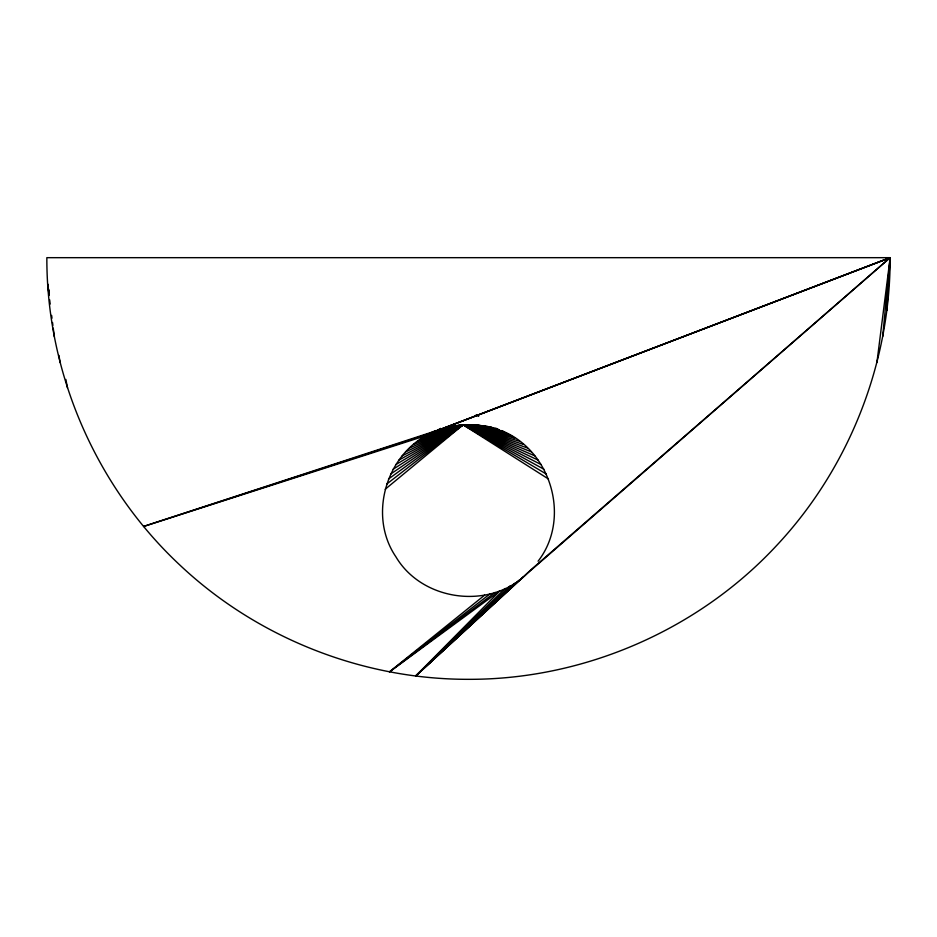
<?xml version="1.0" encoding="UTF-8"?>
<svg xmlns="http://www.w3.org/2000/svg" width="937" height="937" viewBox="0 0 937 937"><rect width="100%" height="100%" fill="white"/><g stroke="black" fill="none" stroke-linecap="round" stroke-linejoin="round"><path stroke-width="1.41" d="M886.824 310.522L890.15 257.675L46.85 257.675C46.522 372.68 95.797 486.549 179.857 565.046C257.078 637.828 362.385 679.512 468.5 679.325C583.505 679.653 697.374 630.378 775.871 546.318C848.653 469.097 890.337 363.79 890.15 257.675L436.841 430.692C387.848 448.273 366.578 513.734 395.871 556.765C422.341 601.577 490.601 610.21 527.379 573.374L890.15 257.675L882.677 336.688M876.915 362.525L890.15 257.675L441.924 428.865L143.607 526.453L427.061 435.295L463.101 424.812L473.899 424.812L490.812 426.979M538.084 561.228C570.656 519.274 552.01 452.477 503.673 431.512M473.899 424.812L463.101 424.812L441.924 428.865L890.15 257.675L531.209 569.544L415.653 675.999L500.159 590.638L389.487 671.852L484.628 595.159M398.939 460.067L463.101 424.812L479.275 425.328L491.843 427.202M523.326 576.946L415.653 675.999L505.113 588.506M519.063 580.249L415.653 675.999L509.939 586.035M415.653 675.999L514.6 583.294M385.177 489.278L463.101 424.812C481.126 424.297 499.398 428.045 514.6 438.036L463.101 424.812L447.113 427.342L463.101 424.812L495.673 428.162M386.7 484.089L463.101 424.812L497.969 429.263M489.887 593.988L389.487 671.852L495.076 592.465M388.527 479.006L463.101 424.812L503.052 431.067M390.659 474.052L463.101 424.812L505.113 432.824L501.377 430.563M393.13 469.226L463.101 424.812L509.939 435.295M440.589 428.408L436.841 430.692L463.101 424.812L519.063 441.081M427.061 435.295L433.327 431.512M143.607 526.453L431.887 432.824L435.623 430.563M429.919 433.515L422.4 438.036L463.101 424.812L523.326 444.384M395.871 464.565L463.101 424.812L527.379 447.956M402.219 455.839L463.101 424.812L531.209 451.786M405.791 451.786L463.101 424.812L534.781 455.839M409.621 447.956L463.101 424.812L538.061 460.067M413.674 444.384L463.101 424.812L541.129 464.565M417.937 441.081L463.101 424.812L543.87 469.226M431.887 432.824L463.101 424.812L546.341 474.052M452.372 426.171L463.101 424.812L548.473 479.006M476.113 414.88L478.62 416.391M496.411 428.408L500.159 430.692M49.111 295.518L47.682 284.157L48.22 287.003M48.759 289.838L49.31 292.684M65.859 379.438L67.499 387.965M47.682 284.157L49.251 294.124M58.961 355.404L60.085 362.525M49.649 299.77L50.188 304.033M51.629 315.394L51.992 318.229M52.531 322.492L52.882 325.338M53.245 328.173L54.323 336.688"/></g></svg>
